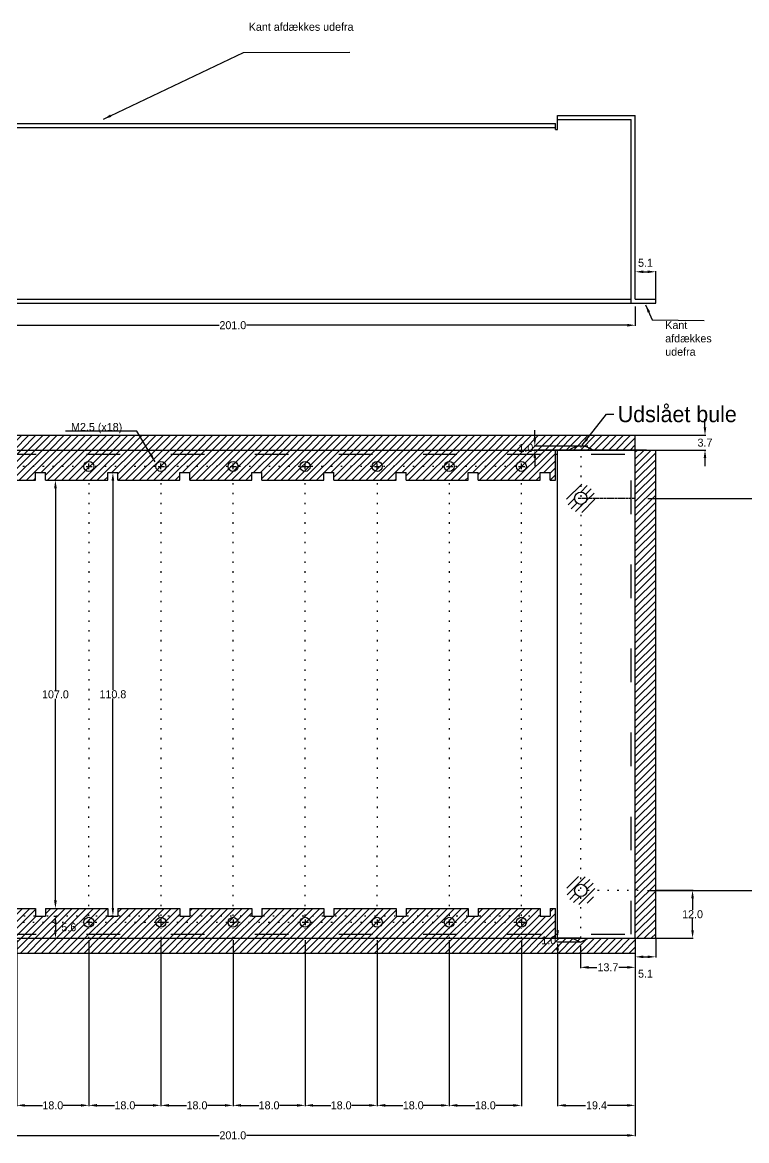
# Model space of a CAD drawing. Extents: x -123 to 309, y 96 to 516.
# Drawn here: x -18.7 to 162.2, y 236.3 to 515.7 of the extents above; entities that cross this region are included whole.
import ezdxf

# ---------------------------------------------------------------- set-up
doc = ezdxf.new("R2010")
doc.units = 0
doc.header["$LTSCALE"] = 7
doc.header["$MEASUREMENT"] = 0
for name, pattern in [('ACAD_ISO03W100', [30, 12, -18]), ('ACAD_ISO07W100', [3.5, 0.5, -3]), ('HIDDEN', [0.375, 0.25, -0.125])]:
    doc.linetypes.add(name, pattern=pattern)
doc.layers.get('DEFPOINTS').update_dxf_attribs({"linetype": 'CONTINUOUS'})
for name, color, linetype in [('kabinet', 4, 'CONTINUOUS'), ('kabinet_dim', 7, 'CONTINUOUS'), ('kabinet_hidden', 2, 'ACAD_ISO03W100')]:
    doc.layers.add(name, color=color, linetype=linetype)
doc.dimstyles.new('DK-audio', dxfattribs={"dimtxt": 2, "dimasz": 2, "dimexe": 0.18, "dimexo": 0.0625, "dimgap": 0.09, "dimtad": 0, "dimtih": 1, "dimtoh": 1, "dimdec": 1, "dimzin": 0, "dimdsep": 46, "dimtxsty": 'Standard', "dimcen": 5, "dimadec": 0, "dimazin": 0, "dimtfac": 1, "dimtdec": 1, "dimtofl": 0, "dimtmove": 2, "dimatfit": 3, "dimfxl": 0, "dimtolj": 1, "dimtzin": 0, "dimarcsym": 0})

# ---------------------------------------------------------------- blocks, each defined once
blk = doc.blocks.new('*D11')
at = {"layer": 'DEFPOINTS', "color": 0}
for p in [(134.4, 279.65), (-66.6, 279.05), (134.4, 237.6)]:
    blk.add_point(p, dxfattribs=at)
at = {"layer": 'kabinet', "color": 0, "lineweight": -2}
for p, q in [((134.4, 279.59), (134.4, 237.42)), ((-66.6, 278.99), (-66.6, 237.42)), ((-64.6, 237.6), (30.48, 237.6)), ((132.4, 237.6), (37.32, 237.6))]:
    blk.add_line(p, q, dxfattribs=at)
at = {"layer": 'kabinet', "color": 0}
for points in [[(-64.6, 237.93), (-64.6, 237.27), (-66.6, 237.6)], [(132.4, 237.93), (132.4, 237.27), (134.4, 237.6)]]:
    blk.add_solid(points, dxfattribs=at)
at = {"layer": 'kabinet', "color": 0, "insert": (33.9, 237.6), "char_height": 2, "attachment_point": 5}
blk.add_mtext('\\A1;201.0', dxfattribs=at)
blk = doc.blocks.new('*D19')
at = {"layer": 'DEFPOINTS', "color": 0}
for p in [(115, 285.45), (134.4, 284.4), (134.4, 245.1)]:
    blk.add_point(p, dxfattribs=at)
at = {"layer": 'kabinet', "color": 0, "lineweight": -2}
for p, q in [((115, 285.39), (115, 244.92)), ((134.4, 284.34), (134.4, 244.92)), ((117, 245.1), (121.94, 245.1)), ((132.4, 245.1), (127.46, 245.1))]:
    blk.add_line(p, q, dxfattribs=at)
at = {"layer": 'kabinet', "color": 0}
for points in [[(117, 245.43), (117, 244.77), (115, 245.1)], [(132.4, 245.43), (132.4, 244.77), (134.4, 245.1)]]:
    blk.add_solid(points, dxfattribs=at)
at = {"layer": 'kabinet', "color": 0, "insert": (124.7, 245.1), "char_height": 2, "attachment_point": 5}
blk.add_mtext('\\A1;19.4', dxfattribs=at)
blk = doc.blocks.new('*D16')
at = {"layer": 'DEFPOINTS', "color": 0}
for p in [(139.4, 298.85), (148.7, 298.85), (138.13, 286.85)]:
    blk.add_point(p, dxfattribs=at)
at = {"layer": 'kabinet', "color": 0, "lineweight": -2}
for p, q in [((139.46, 298.85), (148.88, 298.85)), ((148.7, 296.85), (148.7, 293.94)), ((148.7, 288.85), (148.7, 291.76)), ((138.19, 286.85), (148.88, 286.85))]:
    blk.add_line(p, q, dxfattribs=at)
at = {"layer": 'kabinet', "color": 0}
for points in [[(148.37, 296.85), (149.03, 296.85), (148.7, 298.85)], [(148.37, 288.85), (149.03, 288.85), (148.7, 286.85)]]:
    blk.add_solid(points, dxfattribs=at)
at = {"layer": 'kabinet', "color": 0, "insert": (148.7, 292.85), "char_height": 2, "attachment_point": 5}
blk.add_mtext('\\A1;12.0', dxfattribs=at)
blk = doc.blocks.new('*D17')
at = {"layer": 'DEFPOINTS', "color": 0}
for p in [(109.3, 409.85), (122.63, 409.85), (137.23, 408.85)]:
    blk.add_point(p, dxfattribs=at)
at = {"layer": 'kabinet', "color": 0, "lineweight": -2}
for p, q in [((109.3, 411.85), (109.3, 413.85)), ((122.56, 409.85), (109.12, 409.85)), ((137.16, 408.85), (109.12, 408.85)), ((109.3, 406.85), (109.3, 404.85))]:
    blk.add_line(p, q, dxfattribs=at)
at = {"layer": 'kabinet', "color": 0}
for points in [[(108.97, 411.85), (109.63, 411.85), (109.3, 409.85)], [(108.97, 406.85), (109.63, 406.85), (109.3, 408.85)]]:
    blk.add_solid(points, dxfattribs=at)
at = {"layer": 'kabinet', "color": 0, "insert": (107.08, 409.35), "char_height": 2, "attachment_point": 5}
blk.add_mtext('\\A1;1.0', dxfattribs=at)
blk = doc.blocks.new('*D23')
at = {"layer": 'DEFPOINTS', "color": 0}
for p in [(-66.6, 444.69), (134.4, 444.79), (134.4, 440.04)]:
    blk.add_point(p, dxfattribs=at)
at = {"layer": 'kabinet', "color": 0, "lineweight": -2}
for p, q in [((-66.6, 444.63), (-66.6, 439.86)), ((134.4, 444.72), (134.4, 439.86)), ((-64.6, 440.04), (30.48, 440.04)), ((132.4, 440.04), (37.32, 440.04))]:
    blk.add_line(p, q, dxfattribs=at)
at = {"layer": 'kabinet', "color": 0}
for points in [[(-64.6, 440.37), (-64.6, 439.7), (-66.6, 440.04)], [(132.4, 440.37), (132.4, 439.7), (134.4, 440.04)]]:
    blk.add_solid(points, dxfattribs=at)
at = {"layer": 'kabinet', "color": 0, "insert": (33.9, 440.04), "char_height": 2, "attachment_point": 5}
blk.add_mtext('\\A1;201.0', dxfattribs=at)
blk = doc.blocks.new('*D26')
at = {"layer": 'DEFPOINTS', "color": 0}
for p in [(-10.85, 292.4), (-11.02, 286.85), (-10.39, 286.85)]:
    blk.add_point(p, dxfattribs=at)
at = {"layer": 'kabinet', "color": 0, "lineweight": -2}
for p, q in [((-10.79, 292.4), (-10.21, 292.4)), ((-10.39, 290.4), (-10.39, 288.85)), ((-10.96, 286.85), (-10.21, 286.85))]:
    blk.add_line(p, q, dxfattribs=at)
at = {"layer": 'kabinet', "color": 0}
for points in [[(-10.73, 290.4), (-10.06, 290.4), (-10.39, 292.4)], [(-10.73, 288.85), (-10.06, 288.85), (-10.39, 286.85)]]:
    blk.add_solid(points, dxfattribs=at)
at = {"layer": 'kabinet', "color": 0, "insert": (-7.05, 289.6), "char_height": 2, "attachment_point": 5}
blk.add_mtext('\\A1;5.6', dxfattribs=at)
blk = doc.blocks.new('*D28')
at = {"layer": 'DEFPOINTS', "color": 0}
for p in [(-12.15, 401.3), (-10.4, 401.3), (-12.15, 294.3)]:
    blk.add_point(p, dxfattribs=at)
at = {"layer": 'kabinet', "color": 0, "lineweight": -2}
for p, q in [((-12.09, 401.3), (-10.22, 401.3)), ((-10.4, 399.3), (-10.4, 348.89)), ((-10.4, 296.3), (-10.4, 346.71)), ((-12.09, 294.3), (-10.22, 294.3))]:
    blk.add_line(p, q, dxfattribs=at)
at = {"layer": 'kabinet', "color": 0}
for points in [[(-10.73, 399.3), (-10.07, 399.3), (-10.4, 401.3)], [(-10.73, 296.3), (-10.07, 296.3), (-10.4, 294.3)]]:
    blk.add_solid(points, dxfattribs=at)
at = {"layer": 'kabinet', "color": 0, "insert": (-10.4, 347.8), "char_height": 2, "attachment_point": 5}
blk.add_mtext('\\A1;107.0', dxfattribs=at)
blk = doc.blocks.new('*D29')
at = {"layer": 'DEFPOINTS', "color": 0}
for p in [(3.35, 403.2), (3.95, 403.2), (3.35, 292.45)]:
    blk.add_point(p, dxfattribs=at)
at = {"layer": 'kabinet', "color": 0, "lineweight": -2}
for p, q in [((3.41, 403.2), (4.13, 403.2)), ((3.95, 401.2), (3.95, 348.92)), ((3.95, 294.45), (3.95, 346.74)), ((3.41, 292.45), (4.13, 292.45))]:
    blk.add_line(p, q, dxfattribs=at)
at = {"layer": 'kabinet', "color": 0}
for points in [[(3.62, 401.2), (4.28, 401.2), (3.95, 403.2)], [(3.62, 294.45), (4.28, 294.45), (3.95, 292.45)]]:
    blk.add_solid(points, dxfattribs=at)
at = {"layer": 'kabinet', "color": 0, "insert": (3.95, 347.82), "char_height": 2, "attachment_point": 5}
blk.add_mtext('\\A1;110.8', dxfattribs=at)
blk = doc.blocks.new('*D34')
at = {"layer": 'DEFPOINTS', "color": 0}
for p in [(-20.05, 286.4), (-2.05, 286.4), (-20.05, 245.1)]:
    blk.add_point(p, dxfattribs=at)
at = {"layer": 'kabinet', "color": 0, "lineweight": -2}
for p, q in [((-20.05, 286.34), (-20.05, 244.92)), ((-2.05, 286.34), (-2.05, 244.92)), ((-18.05, 245.1), (-13.64, 245.1)), ((-4.05, 245.1), (-8.46, 245.1))]:
    blk.add_line(p, q, dxfattribs=at)
at = {"layer": 'kabinet', "color": 0}
for points in [[(-18.05, 245.43), (-18.05, 244.77), (-20.05, 245.1)], [(-4.05, 245.43), (-4.05, 244.77), (-2.05, 245.1)]]:
    blk.add_solid(points, dxfattribs=at)
at = {"layer": 'kabinet', "color": 0, "insert": (-11.05, 245.1), "char_height": 2, "attachment_point": 5}
blk.add_mtext('\\A1;18.0', dxfattribs=at)
blk = doc.blocks.new('*D35')
at = {"layer": 'DEFPOINTS', "color": 0}
for p in [(-2.05, 286.4), (15.95, 286.4), (-2.05, 245.1)]:
    blk.add_point(p, dxfattribs=at)
at = {"layer": 'kabinet', "color": 0, "lineweight": -2}
for p, q in [((-2.05, 286.34), (-2.05, 244.92)), ((15.95, 286.34), (15.95, 244.92)), ((-0.05, 245.1), (4.36, 245.1)), ((13.95, 245.1), (9.54, 245.1))]:
    blk.add_line(p, q, dxfattribs=at)
at = {"layer": 'kabinet', "color": 0}
for points in [[(-0.05, 245.43), (-0.05, 244.77), (-2.05, 245.1)], [(13.95, 245.43), (13.95, 244.77), (15.95, 245.1)]]:
    blk.add_solid(points, dxfattribs=at)
at = {"layer": 'kabinet', "color": 0, "insert": (6.95, 245.1), "char_height": 2, "attachment_point": 5}
blk.add_mtext('\\A1;18.0', dxfattribs=at)
blk = doc.blocks.new('*D36')
at = {"layer": 'DEFPOINTS', "color": 0}
for p in [(15.95, 286.4), (33.95, 286.4), (15.95, 245.1)]:
    blk.add_point(p, dxfattribs=at)
at = {"layer": 'kabinet', "color": 0, "lineweight": -2}
for p, q in [((15.95, 286.34), (15.95, 244.92)), ((33.95, 286.34), (33.95, 244.92)), ((17.95, 245.1), (22.36, 245.1)), ((31.95, 245.1), (27.54, 245.1))]:
    blk.add_line(p, q, dxfattribs=at)
at = {"layer": 'kabinet', "color": 0}
for points in [[(17.95, 245.43), (17.95, 244.77), (15.95, 245.1)], [(31.95, 245.43), (31.95, 244.77), (33.95, 245.1)]]:
    blk.add_solid(points, dxfattribs=at)
at = {"layer": 'kabinet', "color": 0, "insert": (24.95, 245.1), "char_height": 2, "attachment_point": 5}
blk.add_mtext('\\A1;18.0', dxfattribs=at)
blk = doc.blocks.new('*D37')
at = {"layer": 'DEFPOINTS', "color": 0}
for p in [(33.95, 286.4), (51.95, 286.4), (33.95, 245.1)]:
    blk.add_point(p, dxfattribs=at)
at = {"layer": 'kabinet', "color": 0, "lineweight": -2}
for p, q in [((33.95, 286.34), (33.95, 244.92)), ((51.95, 286.34), (51.95, 244.92)), ((35.95, 245.1), (40.36, 245.1)), ((49.95, 245.1), (45.54, 245.1))]:
    blk.add_line(p, q, dxfattribs=at)
at = {"layer": 'kabinet', "color": 0}
for points in [[(35.95, 245.43), (35.95, 244.77), (33.95, 245.1)], [(49.95, 245.43), (49.95, 244.77), (51.95, 245.1)]]:
    blk.add_solid(points, dxfattribs=at)
at = {"layer": 'kabinet', "color": 0, "insert": (42.95, 245.1), "char_height": 2, "attachment_point": 5}
blk.add_mtext('\\A1;18.0', dxfattribs=at)
blk = doc.blocks.new('*D38')
at = {"layer": 'DEFPOINTS', "color": 0}
for p in [(51.95, 286.4), (69.95, 286.4), (51.95, 245.1)]:
    blk.add_point(p, dxfattribs=at)
at = {"layer": 'kabinet', "color": 0, "lineweight": -2}
for p, q in [((51.95, 286.34), (51.95, 244.92)), ((69.95, 286.34), (69.95, 244.92)), ((53.95, 245.1), (58.36, 245.1)), ((67.95, 245.1), (63.54, 245.1))]:
    blk.add_line(p, q, dxfattribs=at)
at = {"layer": 'kabinet', "color": 0}
for points in [[(53.95, 245.43), (53.95, 244.77), (51.95, 245.1)], [(67.95, 245.43), (67.95, 244.77), (69.95, 245.1)]]:
    blk.add_solid(points, dxfattribs=at)
at = {"layer": 'kabinet', "color": 0, "insert": (60.95, 245.1), "char_height": 2, "attachment_point": 5}
blk.add_mtext('\\A1;18.0', dxfattribs=at)
blk = doc.blocks.new('*D39')
at = {"layer": 'DEFPOINTS', "color": 0}
for p in [(69.95, 286.4), (87.95, 286.4), (69.95, 245.1)]:
    blk.add_point(p, dxfattribs=at)
at = {"layer": 'kabinet', "color": 0, "lineweight": -2}
for p, q in [((69.95, 286.34), (69.95, 244.92)), ((87.95, 286.34), (87.95, 244.92)), ((71.95, 245.1), (76.36, 245.1)), ((85.95, 245.1), (81.54, 245.1))]:
    blk.add_line(p, q, dxfattribs=at)
at = {"layer": 'kabinet', "color": 0}
for points in [[(71.95, 245.43), (71.95, 244.77), (69.95, 245.1)], [(85.95, 245.43), (85.95, 244.77), (87.95, 245.1)]]:
    blk.add_solid(points, dxfattribs=at)
at = {"layer": 'kabinet', "color": 0, "insert": (78.95, 245.1), "char_height": 2, "attachment_point": 5}
blk.add_mtext('\\A1;18.0', dxfattribs=at)
blk = doc.blocks.new('*D40')
at = {"layer": 'DEFPOINTS', "color": 0}
for p in [(87.95, 286.4), (105.95, 286.4), (87.95, 245.1)]:
    blk.add_point(p, dxfattribs=at)
at = {"layer": 'kabinet', "color": 0, "lineweight": -2}
for p, q in [((87.95, 286.34), (87.95, 244.92)), ((105.95, 286.34), (105.95, 244.92)), ((89.95, 245.1), (94.36, 245.1)), ((103.95, 245.1), (99.54, 245.1))]:
    blk.add_line(p, q, dxfattribs=at)
at = {"layer": 'kabinet', "color": 0}
for points in [[(89.95, 245.43), (89.95, 244.77), (87.95, 245.1)], [(103.95, 245.43), (103.95, 244.77), (105.95, 245.1)]]:
    blk.add_solid(points, dxfattribs=at)
at = {"layer": 'kabinet', "color": 0, "insert": (96.95, 245.1), "char_height": 2, "attachment_point": 5}
blk.add_mtext('\\A1;18.0', dxfattribs=at)
blk = doc.blocks.new('*D42')
at = {"layer": 'DEFPOINTS', "color": 0}
for p in [(137.5, 396.75), (170.7, 396.75), (137.35, 298.8)]:
    blk.add_point(p, dxfattribs=at)
at = {"layer": 'kabinet', "color": 0, "lineweight": -2}
for p, q in [((137.56, 396.75), (170.88, 396.75)), ((170.7, 300.8), (170.7, 394.75)), ((137.41, 298.8), (170.88, 298.8))]:
    blk.add_line(p, q, dxfattribs=at)
at = {"layer": 'kabinet', "color": 0}
for points in [[(170.37, 394.75), (171.03, 394.75), (170.7, 396.75)], [(170.37, 300.8), (171.03, 300.8), (170.7, 298.8)]]:
    blk.add_solid(points, dxfattribs=at)
at = {"layer": 'kabinet', "color": 0, "insert": (175.35, 360.65), "char_height": 2, "attachment_point": 5}
blk.add_mtext('\\A1;98.0', dxfattribs=at)
blk = doc.blocks.new('*D55')
at = {"layer": 'DEFPOINTS', "color": 0}
for p in [(139.5, 453.4), (134.4, 446.56), (139.5, 446.56)]:
    blk.add_point(p, dxfattribs=at)
at = {"layer": 'kabinet', "color": 0, "lineweight": -2}
for p, q in [((134.4, 446.62), (134.4, 453.58)), ((136.4, 453.4), (137.5, 453.4)), ((139.5, 446.62), (139.5, 453.58))]:
    blk.add_line(p, q, dxfattribs=at)
at = {"layer": 'kabinet', "color": 0}
for points in [[(136.4, 453.73), (136.4, 453.07), (134.4, 453.4)], [(137.5, 453.73), (137.5, 453.07), (139.5, 453.4)]]:
    blk.add_solid(points, dxfattribs=at)
at = {"layer": 'kabinet', "color": 0, "insert": (136.95, 455.63), "char_height": 2, "attachment_point": 5}
blk.add_mtext('\\A1;5.1', dxfattribs=at)
blk = doc.blocks.new('*D59')
at = {"layer": 'DEFPOINTS', "color": 0}
for p in [(134.39, 412.54), (134.39, 408.85), (151.8, 408.85)]:
    blk.add_point(p, dxfattribs=at)
at = {"layer": 'kabinet_dim', "color": 0, "lineweight": -2}
for p, q in [((151.8, 414.54), (151.8, 416.54)), ((134.45, 412.54), (151.98, 412.54)), ((134.45, 408.85), (151.98, 408.85)), ((151.8, 406.85), (151.8, 404.85))]:
    blk.add_line(p, q, dxfattribs=at)
at = {"layer": 'kabinet_dim', "color": 0}
for points in [[(151.47, 414.54), (152.13, 414.54), (151.8, 412.54)], [(151.47, 406.85), (152.13, 406.85), (151.8, 408.85)]]:
    blk.add_solid(points, dxfattribs=at)
at = {"layer": 'kabinet_dim', "color": 0, "insert": (151.8, 410.69), "char_height": 2, "attachment_point": 5}
blk.add_mtext('\\A1;3.7', dxfattribs=at)
blk = doc.blocks.new('*D60')
at = {"layer": 'DEFPOINTS', "color": 0}
for p in [(134.39, 286.84), (139.49, 286.85), (139.49, 282.21)]:
    blk.add_point(p, dxfattribs=at)
at = {"layer": 'kabinet_dim', "color": 0, "lineweight": -2}
for p, q in [((134.39, 286.77), (134.39, 282.03)), ((139.49, 286.79), (139.49, 282.03)), ((136.39, 282.21), (137.49, 282.21))]:
    blk.add_line(p, q, dxfattribs=at)
at = {"layer": 'kabinet_dim', "color": 0}
for points in [[(136.39, 282.55), (136.39, 281.88), (134.39, 282.21)], [(137.49, 282.55), (137.49, 281.88), (139.49, 282.21)]]:
    blk.add_solid(points, dxfattribs=at)
at = {"layer": 'kabinet_dim', "color": 0, "insert": (136.94, 277.99), "char_height": 2, "attachment_point": 5}
blk.add_mtext('\\A1;5.1', dxfattribs=at)
blk = doc.blocks.new('*D67')
at = {"layer": 'DEFPOINTS', "color": 0}
for p in [(115, 286.85), (120.73, 286.85), (120.73, 285.85)]:
    blk.add_point(p, dxfattribs=at)
at = {"layer": 'kabinet_dim', "color": 0, "lineweight": -2}
for p, q in [((115, 288.85), (115, 290.85)), ((120.66, 286.85), (114.82, 286.85)), ((120.66, 285.85), (114.82, 285.85)), ((115, 283.85), (115, 281.85))]:
    blk.add_line(p, q, dxfattribs=at)
at = {"layer": 'kabinet_dim', "color": 0}
for points in [[(114.67, 288.85), (115.33, 288.85), (115, 286.85)], [(114.67, 283.85), (115.33, 283.85), (115, 285.85)]]:
    blk.add_solid(points, dxfattribs=at)
at = {"layer": 'kabinet_dim', "color": 0, "insert": (112.78, 286.35), "char_height": 2, "attachment_point": 5}
blk.add_mtext('\\A1;1.0', dxfattribs=at)
blk = doc.blocks.new('*D69')
at = {"layer": 'DEFPOINTS', "color": 0}
for p in [(120.73, 284.75), (134.4, 283.14), (134.4, 279.59)]:
    blk.add_point(p, dxfattribs=at)
at = {"layer": 'kabinet_dim', "color": 0, "lineweight": -2}
for p, q in [((120.73, 284.69), (120.73, 279.41)), ((134.4, 283.07), (134.4, 279.41)), ((122.73, 279.59), (124.81, 279.59)), ((132.4, 279.59), (130.32, 279.59))]:
    blk.add_line(p, q, dxfattribs=at)
at = {"layer": 'kabinet_dim', "color": 0}
for points in [[(122.73, 279.92), (122.73, 279.25), (120.73, 279.59)], [(132.4, 279.92), (132.4, 279.25), (134.4, 279.59)]]:
    blk.add_solid(points, dxfattribs=at)
at = {"layer": 'kabinet_dim', "color": 0, "insert": (127.56, 279.59), "char_height": 2, "attachment_point": 5}
blk.add_mtext('\\A1;13.7', dxfattribs=at)

msp = doc.modelspace()

# ---------------------------------------------------------------- hatches: boundary and pattern name
at = {"layer": 'kabinet_dim'}
h = msp.add_hatch(dxfattribs=at)
h.set_pattern_fill('ANSI31', color=256, scale=10, style=0)
edge = h.paths.add_edge_path()
edge.add_line((-66.6, 412.54), (-66.61, 408.84))
edge.add_line((-66.61, 408.84), (-46.5, 408.85))
edge.add_line((-46.5, 408.84), (114.5, 408.85))
edge.add_line((-66.6, 412.54), (134.39, 412.54))
edge.add_line((114.5, 408.85), (134.45, 408.85))
edge.add_line((134.4, 286.84), (134.39, 412.54))
h = msp.add_hatch(dxfattribs=at)
h.set_pattern_fill('ANSI31', color=256, scale=10, style=0)
edge = h.paths.add_edge_path()
edge.add_line((134.4, 286.84), (139.49, 286.84))
edge.add_line((134.4, 286.84), (134.39, 412.54))
edge.add_line((139.49, 286.84), (139.49, 408.84))
edge.add_line((134.39, 408.84), (139.49, 408.84))
h = msp.add_hatch(dxfattribs=at)
h.set_pattern_fill('ANSI31', color=256, scale=10, style=0)
edge = h.paths.add_edge_path()
edge.add_line((-46.5, 401.3), (-46.5, 408.85))
edge.add_line((-46.5, 408.84), (114.5, 408.85))
edge.add_line((-46.5, 401.3), (-33.35, 401.3))
edge.add_line((-33.35, 401.3), (-33.35, 403.2))
edge.add_line((-33.35, 403.2), (-30.85, 403.2))
edge.add_line((-30.85, 401.3), (-30.85, 403.2))
edge.add_line((-30.85, 401.3), (-15.35, 401.3))
edge.add_line((-15.35, 401.3), (-15.35, 403.2))
edge.add_line((-15.35, 403.2), (-12.85, 403.2))
edge.add_line((-12.85, 401.3), (-12.85, 403.2))
edge.add_line((-12.85, 401.3), (2.65, 401.3))
edge.add_line((2.65, 401.3), (2.65, 403.2))
edge.add_line((2.65, 403.2), (5.15, 403.2))
edge.add_line((5.15, 401.3), (5.15, 403.2))
edge.add_line((5.15, 401.3), (20.65, 401.3))
edge.add_line((20.65, 401.3), (20.65, 403.2))
edge.add_line((20.65, 403.2), (23.15, 403.2))
edge.add_line((23.15, 401.3), (23.15, 403.2))
edge.add_line((23.15, 401.3), (38.65, 401.3))
edge.add_line((38.65, 401.3), (38.65, 403.2))
edge.add_line((38.65, 403.2), (41.15, 403.2))
edge.add_line((41.15, 401.3), (41.15, 403.2))
edge.add_line((41.15, 401.3), (56.65, 401.3))
edge.add_line((56.65, 401.3), (56.65, 403.2))
edge.add_line((56.65, 403.2), (59.15, 403.2))
edge.add_line((59.15, 401.3), (59.15, 403.2))
edge.add_line((59.15, 401.3), (74.65, 401.3))
edge.add_line((74.65, 401.3), (74.65, 403.2))
edge.add_line((74.65, 403.2), (77.15, 403.2))
edge.add_line((77.15, 401.3), (77.15, 403.2))
edge.add_line((77.15, 401.3), (92.65, 401.3))
edge.add_line((92.65, 401.3), (92.65, 403.2))
edge.add_line((92.65, 403.2), (95.15, 403.2))
edge.add_line((95.15, 401.3), (95.15, 403.2))
edge.add_line((95.15, 401.3), (110.65, 401.3))
edge.add_line((110.65, 401.3), (110.65, 403.2))
edge.add_line((110.65, 403.2), (113.15, 403.2))
edge.add_line((113.15, 401.3), (113.15, 403.2))
edge.add_line((113.15, 401.3), (114.5, 401.3))
edge.add_line((114.5, 401.3), (114.5, 408.85))
h = msp.add_hatch(dxfattribs=at)
h.set_pattern_fill('ANSI31', color=256, scale=10, style=0)
edge = h.paths.add_edge_path()
edge.add_arc((120.78, 396.81), 3.55, 0, 360)
edge = h.paths.add_edge_path(flags=16)
edge.add_arc((120.78, 396.81), 1.55, 0, 360)
h = msp.add_hatch(dxfattribs=at)
h.set_pattern_fill('ANSI31', color=256, scale=10, style=0)
edge = h.paths.add_edge_path(flags=16)
edge.add_arc((120.78, 298.81), 1.55, 0, 360)
edge = h.paths.add_edge_path()
edge.add_arc((120.78, 298.81), 3.55, 0, 360)
h = msp.add_hatch(dxfattribs=at)
h.set_pattern_fill('ANSI31', color=256, scale=10, style=0)
h.paths.add_polyline_path([(-46.5, 294.3), (-46.5, 286.85), (114.5, 286.85), (114.5, 294.3), (113.15, 294.3), (113.15, 292.4), (110.65, 292.4), (110.65, 294.3), (95.15, 294.3), (95.15, 292.4), (92.65, 292.4), (92.65, 294.3), (77.15, 294.3), (77.15, 292.4), (74.65, 292.4), (74.65, 294.3), (59.15, 294.3), (59.15, 292.4), (56.65, 292.4), (56.65, 294.3), (41.15, 294.3), (41.15, 292.4), (38.65, 292.4), (38.65, 294.3), (23.15, 294.3), (23.15, 292.4), (20.65, 292.4), (20.65, 294.3), (5.15, 294.3), (5.15, 292.4), (2.65, 292.4), (2.65, 294.3), (-12.85, 294.3), (-12.85, 292.4), (-15.35, 292.4), (-15.35, 294.3), (-30.85, 294.3), (-30.85, 292.4), (-33.35, 292.4), (-33.35, 294.3)])
h = msp.add_hatch(dxfattribs=at)
h.set_pattern_fill('ANSI31', color=256, scale=10, style=0)
edge = h.paths.add_edge_path()
edge.add_line((-46.5, 286.85), (114.5, 286.85))
edge.add_line((114.5, 286.85), (115, 286.85))
edge.add_line((115, 286.85), (134.4, 286.84))
edge.add_line((134.4, 286.84), (134.4, 283.14))
edge.add_line((134.4, 283.14), (-66.6, 283.14))
edge.add_line((-66.6, 283.14), (-66.6, 286.84))
edge.add_line((-66.6, 286.84), (-47.02, 286.85))
edge.add_line((-47.02, 286.85), (-46.5, 286.85))

# ---------------------------------------------------------------- linework, layer by layer
at = {"layer": 'kabinet', "color": 0, "ltscale": 0.1}
for p, q in [((115, 492.47), (134.4, 492.47)), ((-46.5, 490.46), (114.5, 490.47)), ((-46.5, 489.46), (114.5, 489.47)), ((-71.75, 445.56), (139.5, 445.56)), ((-65.6, 446.56), (133.4, 446.56)), ((134.4, 446.56), (139.5, 446.56)), ((134.4, 446.56), (139.5, 446.56)), ((-66.6, 412.54), (134.39, 412.54)), ((134.4, 286.84), (134.39, 412.54)), ((139.49, 286.84), (139.49, 408.84)), ((-66.6, 283.14), (134.4, 283.14))]:
    msp.add_line(p, q, dxfattribs=at)
at = {"layer": 'kabinet', "color": 0}
for p, q in [((115, 488.95), (115, 492.45)), ((134.4, 446.56), (134.4, 492.45)), ((114.5, 488.95), (114.5, 490.45)), ((133.4, 445.57), (133.4, 491.47)), ((114.5, 488.95), (115, 488.95)), ((139.5, 445.57), (139.5, 446.56)), ((114.5, 401.3), (114.5, 408.85)), ((115, 286.85), (115, 408.85)), ((134.39, 408.84), (139.49, 408.84)), ((-2.05, 404.05), (-2.05, 405.5)), ((15.95, 404.05), (15.95, 405.5)), ((33.95, 404.05), (33.95, 405.5)), ((51.95, 404.05), (51.95, 405.5)), ((69.95, 404.05), (69.95, 405.5)), ((87.95, 404.05), (87.95, 405.5)), ((105.95, 404.05), (105.95, 405.5)), ((114.5, 407.85), (115, 407.85)), ((-15.35, 403.2), (-12.85, 403.2)), ((-15.35, 401.3), (-15.35, 403.2)), ((-12.85, 401.3), (-12.85, 403.2)), ((-2.75, 404.75), (-1.2, 404.75)), ((2.65, 403.2), (5.15, 403.2)), ((2.65, 401.3), (2.65, 403.2)), ((5.15, 401.3), (5.15, 403.2)), ((15.25, 404.75), (16.8, 404.75)), ((20.65, 403.2), (23.15, 403.2)), ((20.65, 401.3), (20.65, 403.2)), ((23.15, 401.3), (23.15, 403.2)), ((33.25, 404.75), (34.8, 404.75)), ((38.65, 403.2), (41.15, 403.2)), ((38.65, 401.3), (38.65, 403.2)), ((41.15, 401.3), (41.15, 403.2)), ((51.25, 404.75), (52.8, 404.75)), ((56.65, 403.2), (59.15, 403.2)), ((56.65, 401.3), (56.65, 403.2)), ((59.15, 401.3), (59.15, 403.2)), ((69.25, 404.75), (70.8, 404.75)), ((74.65, 403.2), (77.15, 403.2)), ((74.65, 401.3), (74.65, 403.2)), ((77.15, 401.3), (77.15, 403.2)), ((87.25, 404.75), (88.8, 404.75)), ((92.65, 403.2), (95.15, 403.2)), ((92.65, 401.3), (92.65, 403.2)), ((95.15, 401.3), (95.15, 403.2)), ((105.25, 404.75), (106.8, 404.75)), ((110.65, 403.2), (113.15, 403.2)), ((110.65, 401.3), (110.65, 403.2)), ((113.15, 401.3), (113.15, 403.2)), ((-30.85, 401.3), (-15.35, 401.3)), ((-12.85, 401.3), (2.65, 401.3)), ((5.15, 401.3), (20.65, 401.3)), ((23.15, 401.3), (38.65, 401.3)), ((41.15, 401.3), (56.65, 401.3)), ((59.15, 401.3), (74.65, 401.3)), ((77.15, 401.3), (92.65, 401.3)), ((95.15, 401.3), (110.65, 401.3)), ((113.15, 401.3), (114.5, 401.3)), ((-30.85, 294.3), (-15.35, 294.3)), ((-15.35, 294.3), (-15.35, 292.4)), ((-12.85, 294.3), (2.65, 294.3)), ((-12.85, 294.3), (-12.85, 292.4)), ((2.65, 294.3), (2.65, 292.4)), ((5.15, 294.3), (20.65, 294.3)), ((5.15, 294.3), (5.15, 292.4)), ((20.65, 294.3), (20.65, 292.4)), ((23.15, 294.3), (38.65, 294.3)), ((23.15, 294.3), (23.15, 292.4)), ((38.65, 294.3), (38.65, 292.4)), ((41.15, 294.3), (56.65, 294.3)), ((41.15, 294.3), (41.15, 292.4)), ((56.65, 294.3), (56.65, 292.4)), ((59.15, 294.3), (74.65, 294.3)), ((59.15, 294.3), (59.15, 292.4)), ((74.65, 294.3), (74.65, 292.4)), ((77.15, 294.3), (92.65, 294.3)), ((77.15, 294.3), (77.15, 292.4)), ((92.65, 294.3), (92.65, 292.4)), ((95.15, 294.3), (110.65, 294.3)), ((95.15, 294.3), (95.15, 292.4)), ((110.65, 294.3), (110.65, 292.4)), ((113.15, 294.3), (114.5, 294.3)), ((113.15, 294.3), (113.15, 292.4)), ((114.5, 286.85), (114.5, 294.3)), ((-15.35, 292.4), (-12.85, 292.4)), ((-2.75, 290.85), (-1.2, 290.85)), ((-2.05, 291.55), (-2.05, 290.1)), ((2.65, 292.4), (5.15, 292.4)), ((15.25, 290.85), (16.8, 290.85)), ((15.95, 291.55), (15.95, 290.1)), ((20.65, 292.4), (23.15, 292.4)), ((33.25, 290.85), (34.8, 290.85)), ((33.95, 291.55), (33.95, 290.1)), ((38.65, 292.4), (41.15, 292.4)), ((51.25, 290.85), (52.8, 290.85)), ((51.95, 291.55), (51.95, 290.1)), ((56.65, 292.4), (59.15, 292.4)), ((69.25, 290.85), (70.8, 290.85)), ((69.95, 291.55), (69.95, 290.1)), ((74.65, 292.4), (77.15, 292.4)), ((87.25, 290.85), (88.8, 290.85)), ((87.95, 291.55), (87.95, 290.1)), ((92.65, 292.4), (95.15, 292.4)), ((105.25, 290.85), (106.8, 290.85)), ((105.95, 291.55), (105.95, 290.1)), ((110.65, 292.4), (113.15, 292.4)), ((114.5, 287.85), (115, 287.85)), ((134.4, 286.84), (139.49, 286.84))]:
    msp.add_line(p, q, dxfattribs=at)
at = {"layer": 'kabinet', "color": 0, "linetype": 'ByBlock', "ltscale": 0.1}
msp.add_line((115, 491.47), (133.4, 491.47), dxfattribs=at)
at = {"layer": 'kabinet', "color": 0, "linetype": 'ACAD_ISO07W100', "ltscale": 0.1}
for p, q in [((120.78, 409.8), (120.73, 284.75)), ((-18.5, 404.84), (-3.55, 404.84)), ((-2.02, 292.45), (-2, 402.7)), ((-0.5, 404.84), (14.45, 404.84)), ((15.98, 292.45), (16, 402.7)), ((17.5, 404.84), (32.45, 404.84)), ((33.98, 292.45), (34, 402.7)), ((35.5, 404.84), (50.45, 404.84)), ((51.98, 292.45), (52, 402.7)), ((53.5, 404.84), (68.45, 404.84)), ((69.98, 292.45), (70, 402.7)), ((71.5, 404.84), (86.45, 404.84)), ((87.98, 292.45), (88, 402.7)), ((89.5, 404.84), (104.45, 404.84)), ((105.98, 292.45), (106, 402.7)), ((120.1, 298.84), (136.39, 298.84)), ((-30.55, 292.44), (-15.55, 292.44)), ((-18.5, 290.84), (-3.75, 290.84)), ((-12.55, 292.44), (2.45, 292.44)), ((-0.45, 290.84), (14.5, 290.84)), ((5.45, 292.44), (20.45, 292.44)), ((17.45, 290.84), (32.45, 290.84)), ((23.45, 292.44), (38.45, 292.44)), ((35.4, 290.84), (50.35, 290.84)), ((41.45, 292.44), (56.45, 292.44)), ((53.5, 290.84), (68.45, 290.84)), ((59.45, 292.44), (74.45, 292.44)), ((71.4, 290.84), (86.45, 290.84)), ((77.45, 292.44), (92.45, 292.44)), ((89.4, 290.84), (104.45, 290.84)), ((95.45, 292.44), (110.45, 292.44)), ((-2.02, 286.85), (-2.02, 289.4)), ((15.98, 286.85), (15.98, 289.4)), ((33.98, 286.85), (33.98, 289.4)), ((51.98, 286.85), (51.98, 289.4)), ((69.98, 286.85), (69.98, 289.4)), ((87.98, 286.85), (87.98, 289.4)), ((105.98, 286.85), (105.98, 289.4))]:
    msp.add_line(p, q, dxfattribs=at)
at = {"layer": 'kabinet', "color": 0, "linetype": 'HIDDEN', "ltscale": 0.1}
msp.add_line((120.1, 396.84), (134.35, 396.84), dxfattribs=at)
at = {"layer": 'kabinet', "color": 0}
for centre in [(-2.05, 404.75), (15.95, 404.75), (33.95, 404.75), (51.95, 404.75), (69.95, 404.75), (87.95, 404.75), (105.95, 404.75), (-2.05, 290.85), (15.95, 290.85), (33.95, 290.85), (51.95, 290.85), (69.95, 290.85), (87.95, 290.85), (105.95, 290.85)]:
    msp.add_circle(centre, 1.25, dxfattribs=at)
at = {"layer": 'kabinet', "color": 0, "ltscale": 0.1}
for centre in [(120.78, 396.81), (120.78, 298.81)]:
    msp.add_circle(centre, 1.55, dxfattribs=at)
msp.add_arc((120.84, 404.84), 5, 53.1301, 126.8699, dxfattribs=at)
at = {"layer": 'kabinet_dim'}
for p, q in [((-46.5, 408.84), (114.5, 408.85)), ((114.5, 408.85), (134.45, 408.85)), ((-46.5, 286.85), (114.5, 286.85)), ((114.5, 286.85), (115, 286.85)), ((115, 286.85), (134.4, 286.84)), ((118.73, 286.85), (120.73, 285.85)), ((120.73, 285.85), (122.73, 286.84)), ((134.4, 286.84), (134.4, 283.14))]:
    msp.add_line(p, q, dxfattribs=at)
at = {"layer": 'kabinet_hidden', "color": 0, "ltscale": 0.1}
for p, q in [((-65.6, 407.84), (133.4, 407.84)), ((133.39, 287.84), (133.39, 407.84)), ((-65.6, 287.84), (133.4, 287.84))]:
    msp.add_line(p, q, dxfattribs=at)

# ---------------------------------------------------------------- texts
at = {"layer": 'kabinet', "color": 0}
msp.add_text('M2.5 (x18)', height=2, dxfattribs=at).set_placement((-6.5, 413.61))
at = {"layer": 'kabinet', "color": 0, "ltscale": 0.1, "insert": (130.01, 419.82), "char_height": 4, "width": 2, "attachment_point": 1}
msp.add_mtext('\\A1;Udslået\xa0bule', dxfattribs=at)
at = {"layer": 'kabinet_dim', "char_height": 2}
for insert, width, attachment_point in [((37.88, 515.61), 37.8835, 1), ((141.88, 432.39), 15.0043, 7)]:
    msp.add_mtext('\\A1;Kant afdækkes udefra', dxfattribs=dict(at, insert=insert, width=width, attachment_point=attachment_point))

# ---------------------------------------------------------------- dimensions: what is measured, and where the dimension line sits
at = {"layer": 'kabinet', "color": 0}
for base, p1, p2, picture, middle in [((139.5, 453.4), (134.4, 446.56), (139.5, 446.56), '*D55', (136.95, 455.63)), ((134.4, 440.04), (-66.6, 444.69), (134.4, 444.79), '*D23', (33.9, 440.04)), ((-20.05, 245.1), (-2.05, 286.4), (-20.05, 286.4), '*D34', (-11.05, 245.1)), ((-2.05, 245.1), (15.95, 286.4), (-2.05, 286.4), '*D35', (6.95, 245.1)), ((15.95, 245.1), (33.95, 286.4), (15.95, 286.4), '*D36', (24.95, 245.1)), ((33.95, 245.1), (51.95, 286.4), (33.95, 286.4), '*D37', (42.95, 245.1)), ((51.95, 245.1), (69.95, 286.4), (51.95, 286.4), '*D38', (60.95, 245.1)), ((69.95, 245.1), (87.95, 286.4), (69.95, 286.4), '*D39', (78.95, 245.1)), ((87.95, 245.1), (105.95, 286.4), (87.95, 286.4), '*D40', (96.95, 245.1)), ((134.4, 245.1), (115, 285.45), (134.4, 284.4), '*D19', (124.7, 245.1))]:
    dim = msp.add_linear_dim(base=base, p1=p1, p2=p2, dimstyle='DK-audio', dxfattribs=at)
    dim.commit()
    dim.dimension.update_dxf_attribs({"geometry": picture, "text_midpoint": middle})
at = {"layer": 'kabinet', "color": 0, "ltscale": 0.1}
for base, p1, p2, picture, middle in [((109.3, 409.85), (137.23, 408.85), (122.63, 409.85), '*D17', (107.08, 409.35)), ((148.7, 298.85), (138.13, 286.85), (139.4, 298.85), '*D16', (148.7, 292.85))]:
    dim = msp.add_linear_dim(base=base, p1=p1, p2=p2, angle=90, dimstyle='DK-audio', dxfattribs=at)
    dim.commit()
    dim.dimension.update_dxf_attribs({"geometry": picture, "text_midpoint": middle})
at = {"layer": 'kabinet', "color": 0}
for base, p1, p2, picture, middle in [((3.95, 403.2), (3.35, 292.45), (3.35, 403.2), '*D29', (3.95, 347.825)), ((-10.4, 401.3), (-12.15, 294.3), (-12.15, 401.3), '*D28', (-10.4, 347.8))]:
    dim = msp.add_linear_dim(base=base, p1=p1, p2=p2, angle=90, dimstyle='DK-audio', dxfattribs=at)
    dim.commit()
    dim.dimension.update_dxf_attribs({"geometry": picture, "text_midpoint": middle})
at = {"layer": 'kabinet', "color": 0, "ltscale": 0.1}
dim = msp.add_linear_dim(base=(170.7, 396.75), p1=(137.35, 298.8), p2=(137.5, 396.75), angle=90, dimstyle='DK-audio', dxfattribs=at)
dim.commit()
dim.dimension.update_dxf_attribs({"geometry": '*D42', "text_midpoint": (175.35, 360.65000037), "dimtype": 160})
at = {"layer": 'kabinet', "color": 0}
dim = msp.add_linear_dim(base=(-10.39166667, 286.85), p1=(-10.85, 292.4), p2=(-11.01873157, 286.85), angle=90, dimstyle='DK-audio', dxfattribs=at)
dim.commit()
dim.dimension.update_dxf_attribs({"geometry": '*D26', "text_midpoint": (-7.05, 289.6), "dimtype": 160})
at = {"layer": 'kabinet', "color": 0, "ltscale": 0.1}
dim = msp.add_linear_dim(base=(134.4, 237.6), p1=(-66.6, 279.05), p2=(134.4, 279.65), dimstyle='DK-audio', dxfattribs=at)
dim.commit()
dim.dimension.update_dxf_attribs({"geometry": '*D11', "text_midpoint": (33.9, 237.6)})
at = {"layer": 'kabinet_dim'}
for base, p1, p2, picture, middle in [((151.8, 408.85), (134.39, 412.54), (134.39, 408.85), '*D59', (151.8, 410.69)), ((115, 286.85), (120.73, 285.85), (120.73, 286.85), '*D67', (112.78, 286.35))]:
    dim = msp.add_linear_dim(base=base, p1=p1, p2=p2, angle=90, dimstyle='DK-audio', dxfattribs=at)
    dim.commit()
    dim.dimension.update_dxf_attribs({"geometry": picture, "text_midpoint": middle})
for base, p1, p2, picture, middle in [((139.49, 282.21), (134.39, 286.84), (139.49, 286.85), '*D60', (136.94, 277.99)), ((134.4, 279.59), (120.73, 284.75), (134.4, 283.14), '*D69', (127.56, 279.59))]:
    dim = msp.add_linear_dim(base=base, p1=p1, p2=p2, dimstyle='DK-audio', dxfattribs=at)
    dim.commit()
    dim.dimension.update_dxf_attribs({"geometry": picture, "text_midpoint": middle})

# ---------------------------------------------------------------- leaders
at = {"layer": 'kabinet', "color": 0, "ltscale": 0.1, "annotation_type": 0, "has_hookline": 1, "hookline_direction": 0, "text_width": 42.67}
msp.add_leader([(121.1, 410.05), (127.21, 417.8), (129.01, 417.82)], dimstyle='DK-audio', override={"dimgap": 1, "dimtad": 0}, dxfattribs=at)
at = {"layer": 'kabinet', "color": 0, "ltscale": 0.1}
msp.add_leader([(14.5, 405.9), (9.9, 413.61), (-7.85, 413.61)], dimstyle='DK-audio', override={"dimgap": 1, "dimtad": 0}, dxfattribs=at)
at = {"layer": 'kabinet_dim', "annotation_type": 0, "has_hookline": 1}
for points, hookline_direction, text_width in [([(1.61, 491.53), (36.58, 508.18), (63.15, 508.3)], 0, 25.33), ([(136.98, 445.16), (138.65, 441.39), (151.56, 441.21)], 1, 15.33)]:
    msp.add_leader(points, dimstyle='DK-audio', override={"dimgap": 0.09, "dimtad": 0}, dxfattribs=dict(at, hookline_direction=hookline_direction, text_width=text_width))

doc.saveas('drawing.dxf')
